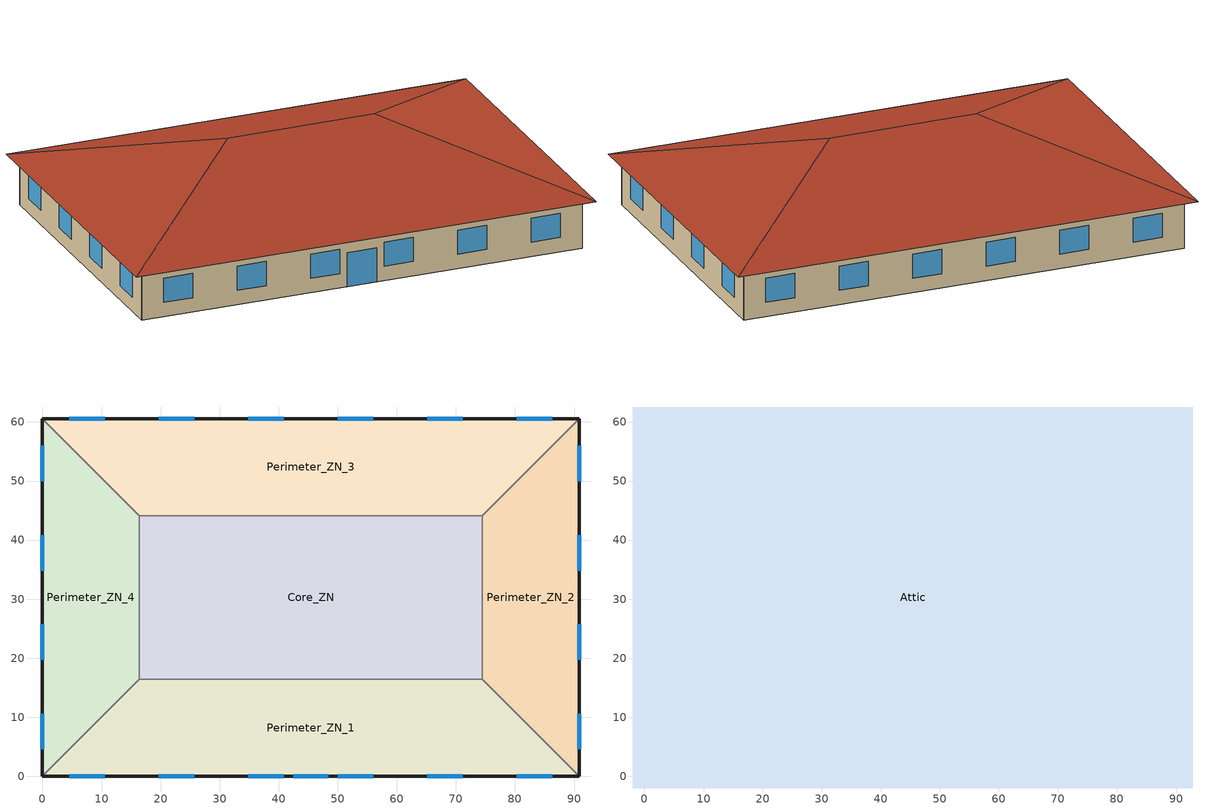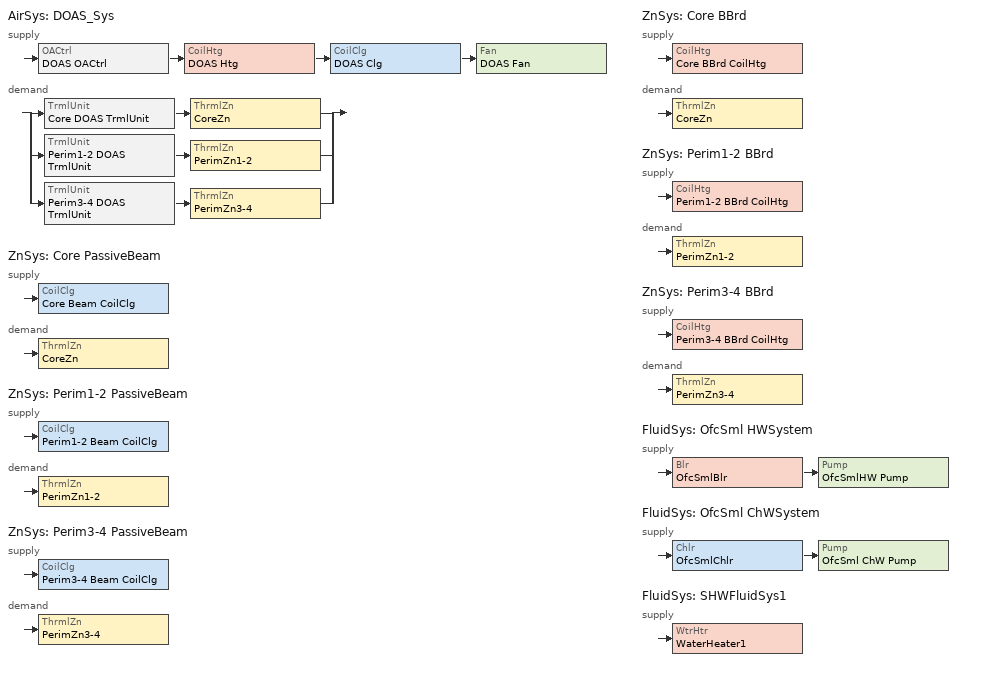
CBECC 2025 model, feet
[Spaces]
Perimeter_ZN_1
 floor ground (Base_CZ12-SlabOnOrBelowGradeF073): 74.44,16.4 90.85,0 0,0 16.4,16.4 z0
 wall outside (Base_CZ12-NonresMetalFrameWallU062): 0,0 90.85,0 z0:10.01
 wall to Perimeter_ZN_2 (NACM_Interior Wall): 90.85,0 74.44,16.4 z0:10.01
 wall to Core_ZN (NACM_Interior Wall): 74.44,16.4 16.4,16.4 z0:10.01
 wall to Perimeter_ZN_4 (NACM_Interior Wall): 16.4,16.4 0,0 z0:10.01
 window (Base_AllCZ_FixedWindowU36): 4.56,0 10.56,0 / 65.12,0 71.13,0 / 50,0 56,0 / 80.28,0 86.29,0 / 19.72,0 25.72,0 / 34.84,0 40.85,0 z2.95:7.95; 42.42,0 48.43,0 z0:7
Perimeter_ZN_2
 floor ground (Base_CZ12-SlabOnOrBelowGradeF073): 90.85,60.56 90.85,0 74.44,16.4 74.44,44.16 z0
 wall outside (Base_CZ12-NonresMetalFrameWallU062): 90.85,0 90.85,60.56 z0:10.01
 wall to Perimeter_ZN_3 (NACM_Interior Wall): 90.85,60.56 74.44,44.16 z0:10.01
 wall to Core_ZN (NACM_Interior Wall): 74.44,44.16 74.44,16.4 z0:10.01
 window (Base_AllCZ_FixedWindowU36): 90.85,34.84 90.85,40.85 / 90.85,50 90.85,56 / 90.85,19.72 90.85,25.72 / 90.85,4.56 90.85,10.56 z2.95:7.95
Core_ZN
 floor ground (Base_CZ12-SlabOnOrBelowGradeF073): 74.44,44.16 74.44,16.4 16.4,16.4 16.4,44.16 z0
 wall to Perimeter_ZN_3 (NACM_Interior Wall): 74.44,44.16 16.4,44.16 z0:10.01
 wall to Perimeter_ZN_4 (NACM_Interior Wall): 16.4,44.16 16.4,16.4 z0:10.01
Perimeter_ZN_3
 floor ground (Base_CZ12-SlabOnOrBelowGradeF073): 90.85,60.56 74.44,44.16 16.4,44.16 0,60.56 z0
 wall outside (Base_CZ12-NonresMetalFrameWallU062): 90.85,60.56 0,60.56 z0:10.01
 wall to Perimeter_ZN_4 (NACM_Interior Wall): 0,60.56 16.4,44.16 z0:10.01
 window (Base_AllCZ_FixedWindowU36): 25.72,60.56 19.72,60.56 / 71.13,60.56 65.12,60.56 / 86.29,60.56 80.28,60.56 / 10.56,60.56 4.56,60.56 / 56,60.56 50,60.56 / 40.85,60.56 34.84,60.56 z2.95:7.95
Perimeter_ZN_4
 floor ground (Base_CZ12-SlabOnOrBelowGradeF073): 0,60.56 16.4,44.16 16.4,16.4 0,0 z0
 wall outside (Base_CZ12-NonresMetalFrameWallU062): 0,60.56 0,0 z0:10.01
 window (Base_AllCZ_FixedWindowU36): 0,56 0,50 / 0,40.85 0,34.84 / 0,10.56 0,4.56 / 0,25.72 0,19.72 z2.95:7.95
Attic
 floor outside (Base_CZ12-NonresOtherFloorU071): 92.81,62.53 90.85,60.56 0,60.56 -1.97,62.53 z10.01; 92.81,62.53 92.81,-1.97 90.85,0 90.85,60.56 z10.01; -1.97,62.53 0,60.56 0,0 -1.97,-1.97 z10.01; 90.85,0 92.81,-1.97 -1.97,-1.97 0,0 z10.01
 floor to Core_ZN (NACM_Drop Ceiling): 74.44,44.16 74.44,16.4 16.4,16.4 16.4,44.16 z10.01
 floor to Perimeter_ZN_2 (NACM_Drop Ceiling): 90.85,60.56 90.85,0 74.44,16.4 74.44,44.16 z10.01
 floor to Perimeter_ZN_4 (NACM_Drop Ceiling): 0,60.56 16.4,44.16 16.4,16.4 0,0 z10.01
 floor to Perimeter_ZN_1 (NACM_Drop Ceiling): 74.44,16.4 90.85,0 0,0 16.4,16.4 z10.01
 floor to Perimeter_ZN_3 (NACM_Drop Ceiling): 90.85,60.56 74.44,44.16 16.4,44.16 0,60.56 z10.01
 roof outside (Base_CZ12-SteepNonresWoodFramingAndOtherRoofU039): 60.56,30.28,20.77 92.81,62.53,10.01 -1.97,62.53,10.01 30.28,30.28,20.77; 30.28,30.28,20.77 -1.97,62.53,10.01 -1.97,-1.97,10.01; 60.56,30.28,20.77 92.81,-1.97,10.01 92.81,62.53,10.01; 30.28,30.28,20.77 -1.97,-1.97,10.01 92.81,-1.97,10.01 60.56,30.28,20.77
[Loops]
AirSys 'DOAS_Sys'
 supply: OACtrl 'DOAS OACtrl' > CoilHtg 'DOAS Htg' > CoilClg 'DOAS Clg' > Fan 'DOAS Fan'
 demand: split
  | TrmlUnit 'Core DOAS TrmlUnit' > ThrmlZn 'CoreZn'
  | TrmlUnit 'Perim1-2 DOAS TrmlUnit' > ThrmlZn 'PerimZn1-2'
  | TrmlUnit 'Perim3-4 DOAS TrmlUnit' > ThrmlZn 'PerimZn3-4'
ZnSys 'Core PassiveBeam'
 supply: CoilClg 'Core Beam CoilClg'
 demand: ThrmlZn 'CoreZn'
ZnSys 'Perim1-2 PassiveBeam'
 supply: CoilClg 'Perim1-2 Beam CoilClg'
 demand: ThrmlZn 'PerimZn1-2'
ZnSys 'Perim3-4 PassiveBeam'
 supply: CoilClg 'Perim3-4 Beam CoilClg'
 demand: ThrmlZn 'PerimZn3-4'
ZnSys 'Core BBrd'
 supply: CoilHtg 'Core BBrd CoilHtg'
 demand: ThrmlZn 'CoreZn'
ZnSys 'Perim1-2 BBrd'
 supply: CoilHtg 'Perim1-2 BBrd CoilHtg'
 demand: ThrmlZn 'PerimZn1-2'
ZnSys 'Perim3-4 BBrd'
 supply: CoilHtg 'Perim3-4 BBrd CoilHtg'
 demand: ThrmlZn 'PerimZn3-4'
FluidSys 'OfcSml HWSystem'
 supply: Blr 'OfcSmlBlr' > Pump 'OfcSmlHW Pump'
FluidSys 'OfcSml ChWSystem'
 supply: Chlr 'OfcSmlChlr' > Pump 'OfcSml ChW Pump'
FluidSys 'SHWFluidSys1'
 supply: WtrHtr 'WaterHeater1'
[Proj]
OffSml-PassiveBeams: ZipCode=95814; AirBarrier=Air barrier - not verified; DebugScreen=1
[Bldg]
Small Office: FuncClassMthd=AreaCategoryMethod; TotStoryCnt=1; AboveGrdStoryCnt=1
[ConsAssm]
Base_CZ12-SlabOnOrBelowGradeF073: CompatibleSurfType=UndergroundFloor; SlabType=UnheatedSlabOnGrade; MatRef[1]=Concrete - 140 lb/ft3 - 6 in.
Base_CZ12-NonresMetalFrameWallU062: CompatibleSurfType=ExteriorWall; MatRef[1]=Stucco - 7/8 in.; MatRef[2]=Compliance Insulation R13.99; MatRef[3]=Air - Metal Wall Framing - 16 or 24 in. OC; MatRef[4]=Gypsum Board - 1/2 in.
NACM_Interior Wall: CompatibleSurfType=InteriorWall; MatRef[1]=Gypsum Board - 5/8 in.; MatRef[2]=Air - Metal Wall Framing - 16 or 24 in. OC; MatRef[3]=Gypsum Board - 5/8 in.
Base_CZ12-SteepNonresWoodFramingAndOtherRoofU039: CompatibleSurfType=Roof; MatRef[1]=Metal Standing Seam - 1/16 in.; MatRef[2]=Compliance Insulation R24.86; CRRCInitialRefl=0.2; CRRCAgedRefl=0.2; CRRCInitialEmit=0.85; CRRCAgedEmit=0.85; CRRCProdID=XXXX-XXXX
Base_CZ12-NonresOtherFloorU071: CompatibleSurfType=ExteriorFloor; MatRef[1]=Compliance Insulation R9.83; MatRef[2]=Plywood - 5/8 in.; MatRef[3]=Carpet - 3/4 in.
NACM_Drop Ceiling: CompatibleSurfType=InteriorFloor; MatRef[1]=Acoustic Tile - 3/4 in.
[Mat]
Name | CodeCat | CodeItem
Concrete - 140 lb/ft3 - 6 in. | Concrete | Concrete - 140 lb/ft3 - 6 in.
Stucco - 7/8 in. | Plastering Materials | Stucco - 7/8 in.
Compliance Insulation R13.99 | Insulation Board | Compliance Insulation R13.99
Air - Metal Wall Framing - 16 or 24 in. OC | Air | Air - Metal Wall Framing - 16 or 24 in. OC
Gypsum Board - 1/2 in. | Bldg Board and Siding | Gypsum Board - 1/2 in.
Gypsum Board - 5/8 in. | Bldg Board and Siding | Gypsum Board - 5/8 in.
Metal Standing Seam - 1/16 in. | Roofing | Metal Standing Seam - 1/16 in.
Compliance Insulation R24.86 | Insulation Board | Compliance Insulation R24.86
Compliance Insulation R9.83 | Insulation Board | Compliance Insulation R9.83
Plywood - 5/8 in. | Bldg Board and Siding | Plywood - 5/8 in.
Carpet - 3/4 in. | Finish Materials | Carpet - 3/4 in.
Acoustic Tile - 3/4 in. | Finish Materials | Acoustic Tile - 3/4 in.
[FenCons]
Base_AllCZ_FixedWindowU36: FenType=VerticalFenestration; FenProdType=FixedWindow; AssmContext=Manufactured; CertificationMthd=NFRCRated; SHGC=0.25; UFactor=0.36; VT=0.42
[Story]
Building Story 1
[Spc] Story=Building Story 1
Name | ThrmlZnRef | Vol | SpcFuncDefaultsRef | SpcFunc | PriSide100PctControlled | SecSide100PctControlled | SHWFluidSegRef | CondgType
Perimeter_ZN_1 | PerimZn1-2 | 12219.7 | Office Defaults | Office Area (>250 square feet) | 1 | 1 | SHWSupply1
Perimeter_ZN_2 | PerimZn1-2 | 7248.87 | Office Defaults | Office Area (>250 square feet) | 1 | 1 | SHWSupply1
Perimeter_ZN_3 | PerimZn3-4 | 12219.7 | Office Defaults | Office Area (>250 square feet) | 1 | 1 | SHWSupply1
Perimeter_ZN_4 | PerimZn3-4 | 7248.87 | Office Defaults | Office Area (>250 square feet) | 1 | 1 | SHWSupply1
Core_ZN | CoreZn | 16119.6 | Office Defaults |  |  |  | SHWSupply1
Attic | Attic Thermal Zone | 28195.7 |  | Unoccupied-Exclude from Gross Floor Area |  | 0 |  | IndirectlyConditioned
[ThrmlZn]
Name | Type | PriAirCondgSysRef | VentSysRef
Attic Thermal Zone | Unconditioned
CoreZn | Conditioned | ( Core PassiveBeam, Core BBrd ) | DOAS_Sys
PerimZn1-2 |  | ( Perim1-2 PassiveBeam, Perim1-2 BBrd ) | DOAS_Sys
PerimZn3-4 |  | ( Perim3-4 PassiveBeam, Perim3-4 BBrd ) | DOAS_Sys
[AirSys]
DOAS_Sys: Type=DOASCV; ClgDsgnSupAirTemp=55; HtgDsgnSupAirTemp=60; ClgCtrl=FixedDualSetpoint; DuctLctn=Conditioned
[AirSeg]
DOAS SupAirSeg: Sys=DOAS_Sys; Type=Supply
[CoilHtg] Type=HotWater; FluidSegInRef=OfcSml HWPrimSupSeg; FluidSegOutRef=OfcSml HWPrimRetSeg
Name | Sys | CapTotGrossRtd
DOAS Htg | DOAS_Sys | 50000
Core BBrd CoilHtg | Core BBrd | 6000
Perim1-2 BBrd CoilHtg | Perim1-2 BBrd | 6000
Perim3-4 BBrd CoilHtg | Perim3-4 BBrd | 6000
[CoilClg] Type=ChilledWater; FluidSegInRef=OfcSml ChWPrimSupSeg; FluidSegOutRef=OfcSml ChWPrimRetSeg
Name | Sys | CapTotGrossRtd
DOAS Clg | DOAS_Sys | 50000
Core Beam CoilClg | Core PassiveBeam | 5000
Perim1-2 Beam CoilClg | Perim1-2 PassiveBeam | 5000
Perim3-4 Beam CoilClg | Perim3-4 PassiveBeam | 5000
[Fan]
DOAS Fan: Sys=DOAS_Sys; CtrlMthd=ConstantVolume; ModelingMthd=StaticPressure; TotStaticPress=3.5
[OACtrl]
DOAS OACtrl: Sys=DOAS_Sys
[TrmlUnit] Sys=DOAS_Sys; Type=Uncontrolled
Name | ZnServedRef
Core DOAS TrmlUnit | CoreZn
Perim1-2 DOAS TrmlUnit | PerimZn1-2
Perim3-4 DOAS TrmlUnit | PerimZn3-4
[ZnSys]
Name | Type | Cnt | AirFlowPerSqFt | HtgDsgnSupAirTemp
Core PassiveBeam | PassiveBeam | 3
Perim1-2 PassiveBeam; Perim3-4 PassiveBeam | PassiveBeam | 4
Core BBrd | Baseboard | 2 | 0.2 | 105
Perim1-2 BBrd; Perim3-4 BBrd | Baseboard | 4 | 0.2 | 105
[FluidSys]
Name | Type | DsgnSupWtrTemp | DsgnSupWtrDelT
OfcSml HWSystem | HotWater
OfcSml ChWSystem | ChilledWater | 58 | 10
SHWFluidSys1 | ServiceHotWater
[FluidSeg]
Name | Sys | Type | Src
OfcSml HWPrimSupSeg | OfcSml HWSystem | PrimarySupply
OfcSml HWPrimRetSeg | OfcSml HWSystem | PrimaryReturn
OfcSml ChWPrimSupSeg | OfcSml ChWSystem | PrimarySupply
OfcSml ChWPrimRetSeg | OfcSml ChWSystem | PrimaryReturn
SHWSupply1 | SHWFluidSys1 | PrimarySupply
SHWMakeup1 | SHWFluidSys1 | MakeupFluid | MunicipalWater
[Blr]
OfcSmlBlr: Sys=OfcSml HWSystem; Type=HotWater; FuelSrc=Gas; DraftType=MechanicalNoncondensing; FluidSegInRef=OfcSml HWPrimRetSeg; FluidSegOutRef=OfcSml HWPrimSupSeg; CapRtd=90000
[Pump]
Name | Sys | SpdCtrl
OfcSmlHW Pump | OfcSml HWSystem | ConstantSpeed
OfcSml ChW Pump | OfcSml ChWSystem | VariableSpeed
[Chlr]
OfcSmlChlr: Sys=OfcSml ChWSystem; Type=Screw; FuelSrc=Electric; CndsrType=Air; EvapFluidSegInRef=OfcSml ChWPrimRetSeg; EvapFluidSegOutRef=OfcSml ChWPrimSupSeg; CapRtd=200000; KwPerTon=0.56; EER=10.1; IPLVKwPerTon=0.5; IPLVEER=13.7
[WtrHtr]
WaterHeater1: Sys=SHWFluidSys1; FluidSegOutRef=SHWSupply1; FluidSegMakeupRef=SHWMakeup1; StorCap=7; EF=0.93; ThrmlEff=0.78; CapRtd=7163
[SpcFuncDefaults]
Office Defaults: SpcFunc=Office Area (>250 square feet)
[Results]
End Use | Proposed Design Site Elec. (MWh/yr) | Proposed Site Gas (MBtu/yr) | Proposed LSC¹ ($/ft²-yr) | Standard Design Site Elec. (MWh/yr) | Standard Site Gas (MBtu/yr) | Standard LSC¹ ($/ft²-yr) | Compliance Margins LSC¹ ($/ft²-yr)
Space Heating | 0.0 | 52.6 | 5.81 | 2.4 | -- | 3.14 | -2.67
Space Cooling | 6.5 | -- | 5.25 | 7.8 | -- | 6.36 | 1.11
Indoor Fans | 3.4 | -- | 3.19 | 17.3 | -- | 16.54 | 13.35
Heat Rejection | -- | -- | -- | -- | -- | -- | --
Pumps & Misc. | 0.5 | -- | 0.49 | -- | -- | -- | -0.49
Domestic Hot Water | -- | 6.3 | 0.61 | 1.7 | -- | 1.52 | 0.91
Indoor Lighting | 5.2 | -- | 4.74 | 5.2 | -- | 4.74 | --
Total Compliance | 15.6 | 58.9 | 20.09 | 7.5 | 0.0 | 14.07 | -6.02
Receptacle | 23.6 | -- | 19.93 | 23.6 | -- | 19.93 | --
Process | -- | -- | -- | -- | -- | -- | --
Other Lighting | -- | -- | -- | -- | -- | -- | --
Process Motors | -- | -- | -- | -- | -- | -- | --
Photovoltaics | -- | -- | -- | -27.1 | -- | -17.68 | -17.68
Battery Storage | -- | -- | -- | 0.2 | -- | -0.55 | -0.55
Project Total | 39.2 | 58.9 | 40.02 | 31.1 | 0.0 | 34.00 | -6.02
Efficiency Compliance | 15.6 | 58.9 | 20.09 | 34.4 | 0.0 | 32.30 | 12.21
FAIL
